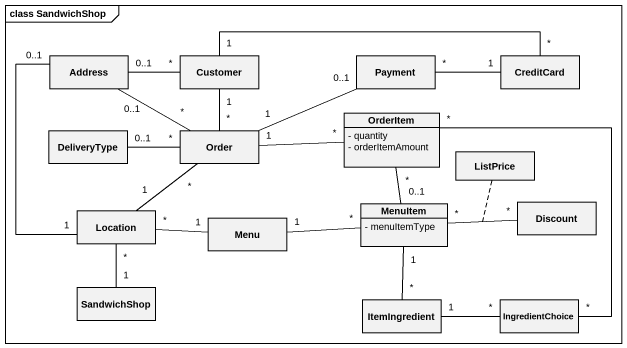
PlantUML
@startuml
mainframe class SandwichShop
hide circle
hide empty members
skinparam classAttributeIconSize 0
class Address
class Customer
class Payment
class CreditCard
class OrderItem {
  - quantity
  - orderItemAmount
}
class DeliveryType
class Order
class ListPrice
class Location
class Menu
class MenuItem {
  - menuItemType
}
class Discount
class SandwichShop
class ItemIngredient
class IngredientChoice
Address "0..1" -right- "*" Customer
Address "0..1" -right- "*" Order
Address "0..1" -- "1" Location
Customer "1" -right- "*" CreditCard
Customer "1" -- "*" Order
Payment "0..1" -left- "1" Order
CreditCard "1" -left- "*" Payment
OrderItem "*" -- "0..1" MenuItem
OrderItem "*" -- "*" IngredientChoice
DeliveryType "0..1" -right- "*" Order
Order "1" -right- "*" OrderItem
Location "1" -up- "*" Order
Menu "1" -left- "*" Location
Menu "1" -right- "*" MenuItem
MenuItem "*" -right- "*" Discount
(MenuItem, Discount) .. ListPrice
MenuItem "1" -- "*" ItemIngredient
SandwichShop "1" -up- "*" Location
ItemIngredient "1" -right- "*" IngredientChoice
@enduml
